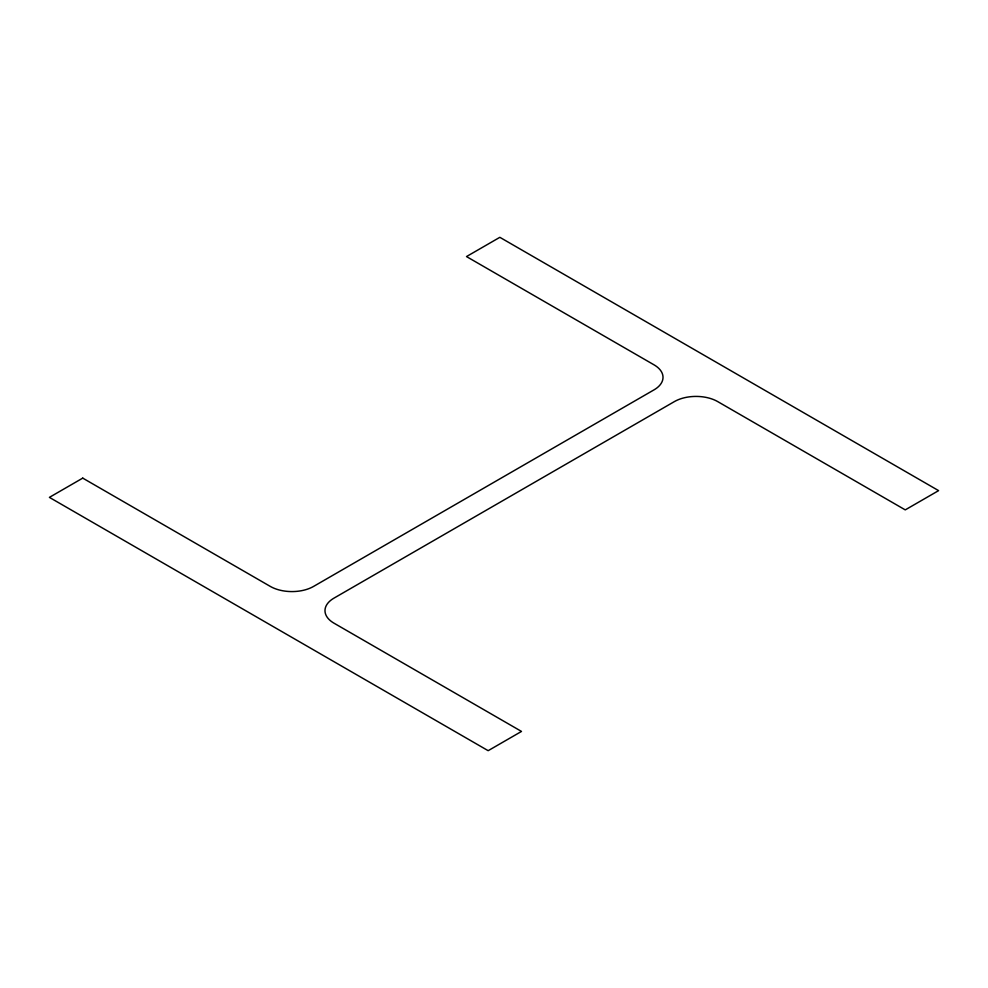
<?xml version="1.0" encoding="UTF-8"?>
<svg xmlns="http://www.w3.org/2000/svg" width="988" height="988" viewBox="0 0 988 988"><rect width="100%" height="100%" fill="white"/><g stroke="black" fill="none" stroke-linecap="round" stroke-linejoin="round"><path stroke-width="1.48" d="M82.745 478.118L49.4 497.372L488.158 750.682L521.503 731.429L333.956 623.156A30.628 17.685 0 0 1 333.956 598.148L674.396 401.597A30.628 17.685 0 0 1 717.708 401.597L905.255 509.882L938.6 490.628L499.842 237.318L466.497 256.571L654.044 364.844A30.628 17.685 0 0 1 654.044 389.852L313.604 586.403A30.628 17.685 0 0 1 270.292 586.403L82.745 478.118"/></g></svg>
